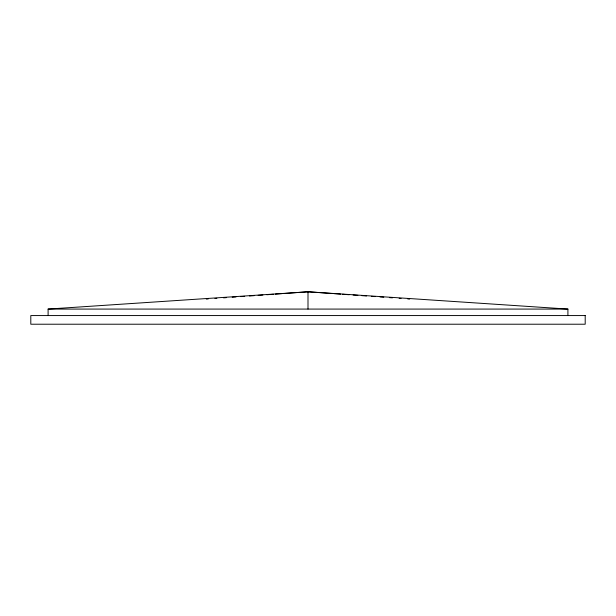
<?xml version="1.0" encoding="UTF-8"?>
<svg xmlns="http://www.w3.org/2000/svg" width="616" height="616" viewBox="0 0 616 616"><rect width="100%" height="100%" fill="white"/><g stroke="black" fill="none" stroke-linecap="round" stroke-linejoin="round"><path stroke-width="0.92" d="M206.298 299.083L208.216 298.952M214.93 298.467L216.855 298.329M223.57 297.844L226.449 297.644M232.201 297.228L236.044 296.95M240.841 296.604L244.675 296.335M249.472 295.988L254.269 295.642M258.112 295.364L262.909 295.018M266.743 294.748L273.458 294.263M275.375 294.125L282.097 293.647M284.014 293.509L308 291.784L567.913 309.078L567.913 315.569M48.11 315.569L48.102 309.078L308 291.784L331.986 293.509M48.102 309.078L567.913 309.078M333.903 293.647L340.617 294.125M342.542 294.263L349.257 294.748M353.091 295.018L357.888 295.364M361.731 295.642L366.528 295.988M371.325 296.335L375.159 296.604M379.957 296.95L383.791 297.228M389.551 297.644L392.43 297.844M399.145 298.329L401.062 298.467M407.777 298.952L409.694 299.083M308 291.784L308 309.078M585.2 315.569L30.8 315.569L30.8 324.216L585.2 324.216L585.2 315.569"/></g></svg>
